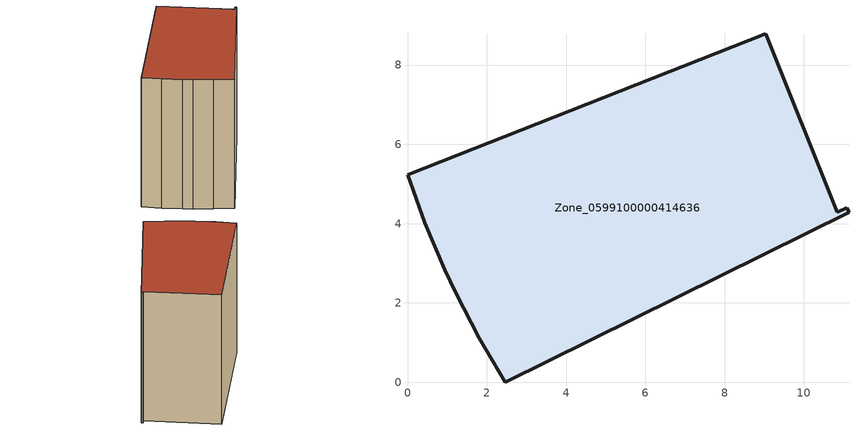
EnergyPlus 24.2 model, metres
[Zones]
Zone_0599100000414636
 floor ground (C_G): 0,5.24 9.03,8.79 10.83,4.29 11.08,4.41 11.13,4.29 2.46,0 1.81,1.11 1.21,2.25 0.94,2.84 0.44,4.02 z0.49
 wall outside (C_F): 0,5.24 0.44,4.02 0.94,2.84 1.21,2.25 1.81,1.11 2.46,0 11.13,4.29 11.08,4.41 10.83,4.29 9.03,8.79 0,5.24 z0.49:9.48
 roof outside (C_R): 9.03,8.79 0,5.24 0.44,4.02 0.94,2.84 1.21,2.25 1.81,1.11 2.46,0 11.13,4.29 11.08,4.41 10.83,4.29 z9.48
[BUILDING]
Pand.0599100000414636: North Axis=0; Terrain=City; Loads Convergence Tolerance Value=0.04; Temperature Convergence Tolerance Value=0.4; Solar Distribution=FullExterior; Maximum Number of Warmup Days=25; Minimum Number of Warmup Days=1
[Site:Location]
Rotterdam.The.Hague.AP_ZH_NLD Design_Conditions: Latitude=51.96; Longitude=4.45; Time Zone=1; Elevation=-4.5
[SITE:GROUNDTEMPERATURE:BUILDINGSURFACE]
18, 18, 18, 18, 18, 18, 18, 18, 18, 18, 18, 18
[MATERIAL] Thermal Absorptance=0.9; Solar Absorptance=0.7; Visible Absorptance=0.7
Name | Roughness | Thickness | Conductivity | Density | Specific Heat
G.TI.1992-2005 | MediumSmooth | 0.15 | 0.06 | 540 | 1210
F.TI.1992-2005 | Rough | 0.3 | 0.12 | 1920 | 840
R.TI.1992-2005 | MediumRough | 0.2 | 0.08 | 1500 | 1000
[CONSTRUCTION]
C_G: G.TI.1992-2005
C_F: F.TI.1992-2005
C_R: R.TI.1992-2005
[ZONE]
Zone_0599100000414636: Type=1; Multiplier=1; Ceiling Height=Autocalculate; Volume=Autocalculate; Floor Area=autocalculate; Part of Total Floor Area=Yes
[ZONEINFILTRATION:DESIGNFLOWRATE]
Infil_Zone_0599100000414636: Zone or ZoneList or Space or SpaceList=Zone_0599100000414636; Schedule=AlwaysOn; Design Flow Rate Calculation Method=Flow/Area; Flow Rate per Floor Area=0.0015; Constant Term Coefficient=1; Temperature Term Coefficient=0; Velocity Term Coefficient=0; Velocity Squared Term Coefficient=0
[HVACTEMPLATE:ZONE:IDEALLOADSAIRSYSTEM]
Zone_0599100000414636: Maximum Heating Supply Air Temperature=50; Minimum Cooling Supply Air Temperature=13; Maximum Heating Supply Air Humidity Ratio=0.0156; Minimum Cooling Supply Air Humidity Ratio=0.0077; Heating Limit=NoLimit; Cooling Limit=NoLimit; Dehumidification Control Type=ConstantSensibleHeatRatio; Cooling Sensible Heat Ratio=0.7; Dehumidification Setpoint=60; Humidification Control Type=None; Humidification Setpoint=30; Outdoor Air Method=None; Outdoor Air Flow Rate per Person=0.00944; Outdoor Air Flow Rate per Zone Floor Area=0; Outdoor Air Flow Rate per Zone=0; Demand Controlled Ventilation Type=None; Outdoor Air Economizer Type=NoEconomizer; Heat Recovery Type=None; Sensible Heat Recovery Effectiveness=0.7; Latent Heat Recovery Effectiveness=0.65
[ZONECONTROL:THERMOSTAT]
ThermostatControl_Zone_0599100000414636: Zone or ZoneList=Zone_0599100000414636; Control Type Schedule=DualSetpointControlType; Control 1=Thermostat_Zone_0599100000414636; Temperature Difference Between Cutout And Setpoint=0
[THERMOSTATSETPOINT:DUALSETPOINT]
Thermostat_Zone_0599100000414636: Heating Setpoint Temperature Schedule=HeatingSetpoint_Zone_0599100000414636; Cooling Setpoint Temperature Schedule=CoolingSetpoint_Zone_0599100000414636
[SCHEDULE:COMPACT]
HeatingSetpoint_Zone_0599100000414636: Through: 12/31, For: AllDays, Until: 24:00, 21
CoolingSetpoint_Zone_0599100000414636: Through: 12/31, For: AllDays, Until: 24:00, 24
DualSetpointControlType: Through: 12/31, For: AllDays, Until: 24:00, 4
AlwaysOn: Through: 12/31, For: AllDays, Until: 24:00, 1
